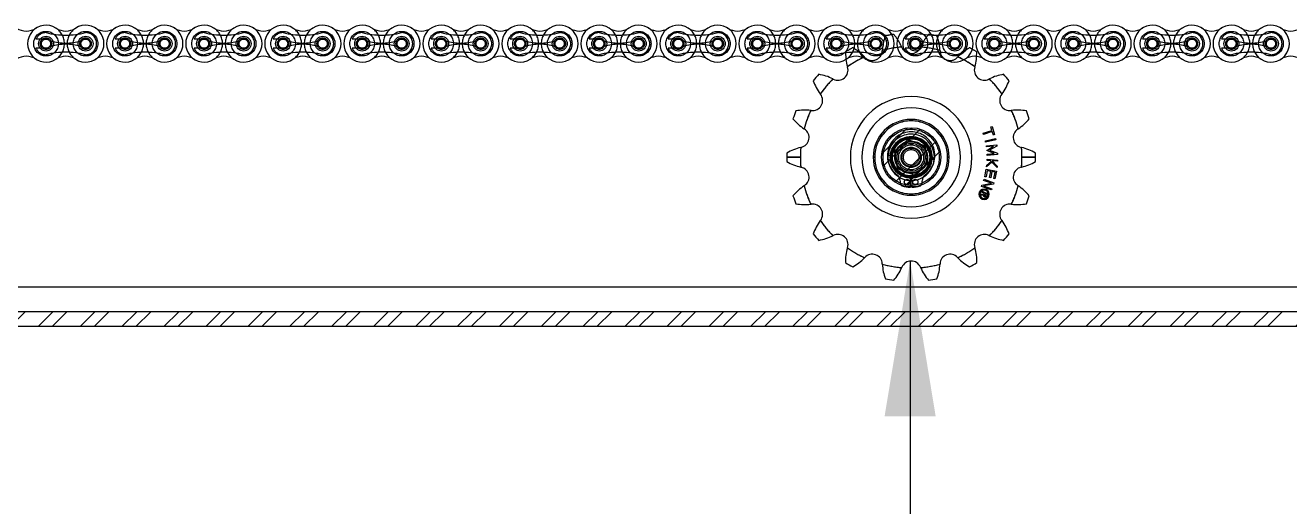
# Model space of a CAD drawing. Header units: metres. Extents: x 0 to 21025, y 0 to 14850.
# Drawn here: x 4588.3 to 4994.7, y 6132.9 to 6287.8 of the extents above; entities that cross this region are included whole.
import ezdxf

# ---------------------------------------------------------------- set-up
doc = ezdxf.new("R2010")
doc.units = ezdxf.units.M
doc.header["$LTSCALE"] = 25
doc.linetypes.add('HIDDEN2', pattern=[4.7625, 3.175, -1.5875])
for name, color, linetype in [('SDM', 7, 'Continuous'), ('SHA', 7, 'Continuous'), ('SL4', 4, 'Continuous'), ('ST1', 7, 'HIDDEN2')]:
    doc.layers.add(name, color=color, linetype=linetype)
doc.styles.add('ROMANS', font='ROMANS.SHX')
doc.dimstyles.new('25___1-25', dxfattribs={"dimscale": 25, "dimtxt": 2.5, "dimasz": 2, "dimexe": 1.5, "dimexo": 1, "dimgap": 0.5, "dimtad": 1, "dimzin": 12, "dimtxsty": 'ROMANS', "dimcen": 0, "dimclrd": 256, "dimclre": 256, "dimclrt": 3, "dimazin": 3, "dimtfac": 1, "dimtmove": 0, "dimatfit": 0, "dimfxl": 1, "dimlwd": -1, "dimlwe": -1, "dimarcsym": 0})
pattern_1 = [(45, (-2913.5705, 2928.034), (-6.735192, 6.735192), []), (45, (-2909.08, 2928.034), (-6.735192, 6.735192), [])]

msp = doc.modelspace()

# ---------------------------------------------------------------- hatches: boundary and pattern name
at = {"layer": 'SHA'}
h = msp.add_hatch(dxfattribs=at)
h.set_pattern_fill('ANSI32', color=256, style=0)
h.set_pattern_definition(pattern_1)
edge = h.paths.add_edge_path(flags=0)
edge.add_arc((4873.027, 6245.305), 9.525, 0, 360)
h = msp.add_hatch(dxfattribs=at)
h.set_pattern_fill('ANSI32', color=256, style=0)
h.set_pattern_definition(pattern_1)
h.paths.add_polyline_path([(4210.539, 6190.865), (5535.514, 6190.865), (5535.514, 6195.628), (4210.539, 6195.628)], flags=0)

# ---------------------------------------------------------------- linework, layer by layer
at = {"layer": 'SL4'}
for p, q in [((4898.624, 6255.078), (4899.014, 6255.205)), ((4898.986, 6253.967), (4898.624, 6255.078)), ((4899.014, 6255.205), (4899.861, 6252.603)), ((4896.194, 6253.059), (4898.986, 6253.967)), ((4896.319, 6252.678), (4896.194, 6253.059)), ((4899.11, 6253.585), (4896.319, 6252.678)), ((4896.872, 6250.622), (4900.144, 6251.322)), ((4896.956, 6250.229), (4896.872, 6250.622)), ((4900.228, 6250.929), (4896.956, 6250.229)), ((4899.471, 6252.476), (4899.11, 6253.585)), ((4899.861, 6252.603), (4899.471, 6252.476)), ((4900.144, 6251.322), (4900.228, 6250.929)), ((4897.22, 6249.04), (4900.552, 6249.34)), ((4897.256, 6248.641), (4897.22, 6249.04)), ((4899.518, 6248.842), (4897.256, 6248.641)), ((4897.358, 6247.502), (4899.518, 6248.842)), ((4897.362, 6247.459), (4897.358, 6247.502)), ((4899.725, 6246.524), (4897.362, 6247.459)), ((4897.463, 6246.32), (4899.725, 6246.524)), ((4900.588, 6248.937), (4898.244, 6247.56)), ((4898.244, 6247.56), (4900.796, 6246.62)), ((4900.552, 6249.34), (4900.588, 6248.937)), ((4900.796, 6246.62), (4900.831, 6246.225)), ((4833.087, 6245.305), (4837.419, 6245.305)), ((4861.3, 6245.305), (4860.812, 6245.305)), ((4885.242, 6245.305), (4884.753, 6245.305)), ((4898.968, 6243.756), (4897.295, 6242.239)), ((4897.295, 6242.239), (4897.332, 6242.736)), ((4897.332, 6242.736), (4898.733, 6244.006)), ((4897.45, 6244.29), (4897.48, 6244.69)), ((4898.543, 6244.208), (4897.45, 6244.29)), ((4897.499, 6245.926), (4897.463, 6246.32)), ((4897.48, 6244.69), (4900.816, 6244.439)), ((4900.831, 6246.225), (4897.499, 6245.926)), ((4898.733, 6244.006), (4898.543, 6244.208)), ((4900.631, 6241.988), (4898.968, 6243.756)), ((4899.086, 6244.167), (4900.668, 6242.485)), ((4900.786, 6244.039), (4899.086, 6244.167)), ((4900.668, 6242.485), (4900.631, 6241.988)), ((4900.816, 6244.439), (4900.786, 6244.039)), ((4908.634, 6245.305), (4912.967, 6245.305)), ((4896.318, 6237.886), (4896.452, 6238.264)), ((4896.452, 6238.264), (4899.603, 6237.14)), ((4896.683, 6239.083), (4897.188, 6241.488)), ((4897.084, 6238.999), (4896.683, 6239.083)), ((4897.507, 6241.01), (4897.084, 6238.999)), ((4897.188, 6241.488), (4900.462, 6240.801)), ((4898.605, 6240.78), (4897.507, 6241.01)), ((4898.183, 6238.768), (4898.605, 6240.78)), ((4898.584, 6238.684), (4898.183, 6238.768)), ((4899.007, 6240.696), (4898.584, 6238.684)), ((4899.978, 6240.492), (4899.007, 6240.696)), ((4899.555, 6238.48), (4899.978, 6240.492)), ((4899.957, 6238.395), (4899.555, 6238.48)), ((4900.462, 6240.801), (4899.957, 6238.395)), ((4895.627, 6235.949), (4895.78, 6236.377)), ((4898.779, 6234.827), (4895.627, 6235.949)), ((4895.731, 6234.119), (4895.872, 6234.416)), ((4895.78, 6236.377), (4898.86, 6236.979)), ((4895.872, 6234.416), (4897.64, 6233.58)), ((4899.445, 6236.695), (4896.305, 6236.133)), ((4896.305, 6236.133), (4898.914, 6235.205)), ((4898.86, 6236.979), (4896.318, 6237.886)), ((4898.914, 6235.205), (4898.779, 6234.827)), ((4899.603, 6237.14), (4899.445, 6236.695)), ((4895.225, 6233.132), (4895.396, 6233.492)), ((4896.254, 6233.156), (4895.225, 6233.132)), ((4895.396, 6233.492), (4896.376, 6233.515)), ((4896.492, 6233.759), (4895.731, 6234.119)), ((4896.376, 6233.515), (4896.492, 6233.759)), ((4896.703, 6232.91), (4896.569, 6232.628)), ((4896.577, 6232.624), (4896.71, 6232.907)), ((4896.779, 6233.636), (4896.59, 6233.235)), ((4897.223, 6233.426), (4896.779, 6233.636)), ((4897.036, 6233.031), (4897.223, 6233.426)), ((4897.64, 6233.58), (4897.329, 6232.922)), ((4210.539, 6203.628), (5535.514, 6203.628)), ((5535.514, 6195.628), (4210.539, 6195.628)), ((5535.514, 6190.865), (4210.539, 6190.865))]:
    msp.add_line(p, q, dxfattribs=at)
for centre, radius in [((4594.968, 6281.87), 2.398), ((4607.668, 6281.87), 2.398), ((4620.368, 6281.87), 2.399), ((4633.068, 6281.87), 2.399), ((4645.768, 6281.87), 2.398), ((4658.468, 6281.87), 2.398), ((4671.168, 6281.87), 2.399), ((4683.868, 6281.87), 2.399), ((4696.568, 6281.87), 2.398), ((4709.268, 6281.87), 2.399), ((4721.968, 6281.87), 2.399), ((4734.668, 6281.87), 2.399), ((4747.368, 6281.87), 2.398), ((4760.068, 6281.87), 2.399), ((4772.768, 6281.87), 2.399), ((4785.468, 6281.87), 2.399), ((4798.168, 6281.87), 2.399), ((4810.868, 6281.87), 2.399), ((4823.568, 6281.87), 2.399), ((4836.268, 6281.87), 2.399), ((4848.968, 6281.87), 2.399), ((4861.668, 6281.87), 2.399), ((4874.368, 6281.87), 2.399), ((4887.068, 6281.87), 2.399), ((4899.768, 6281.87), 2.399), ((4912.468, 6281.87), 2.399), ((4925.168, 6281.87), 2.399), ((4937.868, 6281.87), 2.398), ((4950.568, 6281.87), 2.399), ((4963.268, 6281.87), 2.399), ((4975.968, 6281.87), 2.398), ((4988.668, 6281.87), 2.398), ((4873.027, 6245.305), 9.525)]:
    msp.add_circle(centre, radius, dxfattribs=at)
for centre, radius, start, end in [((4594.968, 6281.87), 5.92, 57.56669, 302.43331), ((4607.668, 6281.87), 5.92, 237.56669, 122.43331), ((4620.368, 6281.87), 5.92, 57.56669, 302.43331), ((4633.068, 6281.87), 5.92, 237.56669, 122.43331), ((4645.768, 6281.87), 5.92, 57.56669, 302.43331), ((4658.468, 6281.87), 5.92, 237.56669, 122.43331), ((4671.168, 6281.87), 5.92, 57.56669, 302.43331), ((4683.868, 6281.87), 5.92, 237.56669, 122.43331), ((4696.568, 6281.87), 5.92, 57.56669, 302.43331), ((4709.268, 6281.87), 5.92, 237.56669, 122.43331), ((4721.968, 6281.87), 5.92, 57.56669, 302.43331), ((4734.668, 6281.87), 5.92, 237.56669, 122.43331), ((4747.368, 6281.87), 5.92, 57.56669, 302.43331), ((4760.068, 6281.87), 5.92, 237.56669, 122.43331), ((4772.768, 6281.87), 5.92, 57.56669, 302.43331), ((4785.468, 6281.87), 5.92, 237.56669, 122.43331), ((4798.168, 6281.87), 5.92, 57.56669, 302.43331), ((4810.868, 6281.87), 5.92, 237.56669, 122.43331), ((4823.568, 6281.87), 5.92, 57.56669, 302.43331), ((4836.268, 6281.87), 5.92, 237.56669, 122.43331), ((4848.968, 6281.87), 5.92, 57.56669, 302.43331), ((4861.668, 6281.87), 5.92, 237.56669, 122.43331), ((4874.368, 6281.87), 5.92, 57.56669, 302.43331), ((4887.068, 6281.87), 5.92, 237.56669, 122.43331), ((4899.768, 6281.87), 5.92, 57.56669, 302.43331), ((4912.468, 6281.87), 5.92, 237.56669, 122.43331), ((4925.168, 6281.87), 5.92, 57.56669, 302.43331), ((4937.868, 6281.87), 5.92, 237.56669, 122.43331), ((4950.568, 6281.87), 5.92, 57.56669, 302.43331), ((4963.268, 6281.87), 5.92, 237.56669, 122.43331), ((4975.968, 6281.87), 5.92, 57.56669, 302.43331), ((4988.668, 6281.87), 5.92, 237.56669, 122.43331), ((4588.618, 6291.863), 5.92, 237.56669, 302.43331), ((4601.318, 6291.863), 5.92, 237.56669, 302.43331), ((4614.018, 6291.863), 5.92, 237.56669, 302.43331), ((4626.718, 6291.863), 5.92, 237.56669, 302.43331), ((4639.418, 6291.863), 5.92, 237.56669, 302.43331), ((4652.118, 6291.863), 5.92, 237.56669, 302.43331), ((4664.818, 6291.863), 5.92, 237.56669, 302.43331), ((4677.518, 6291.863), 5.92, 237.56669, 302.43331), ((4690.218, 6291.863), 5.92, 237.56669, 302.43331), ((4702.918, 6291.863), 5.92, 237.56669, 302.43331), ((4715.618, 6291.863), 5.92, 237.56669, 302.43331), ((4728.318, 6291.863), 5.92, 237.56669, 302.43331), ((4741.018, 6291.863), 5.92, 237.56669, 302.43331), ((4753.718, 6291.863), 5.92, 237.56669, 302.43331), ((4766.418, 6291.863), 5.92, 237.56669, 302.43331), ((4779.118, 6291.863), 5.92, 237.56669, 302.43331), ((4791.818, 6291.863), 5.92, 237.56669, 302.43331), ((4804.518, 6291.863), 5.92, 237.56669, 302.43331), ((4817.218, 6291.863), 5.92, 237.56669, 302.43331), ((4829.918, 6291.863), 5.92, 237.56669, 302.43331), ((4842.618, 6291.863), 5.92, 237.56669, 302.43331), ((4855.318, 6291.863), 5.92, 237.56669, 302.43331), ((4868.018, 6291.863), 5.92, 237.56669, 302.43331), ((4880.718, 6291.863), 5.92, 237.56669, 302.43331), ((4893.418, 6291.863), 5.92, 237.56669, 302.43331), ((4906.118, 6291.863), 5.92, 237.56669, 302.43331), ((4918.818, 6291.863), 5.92, 237.56669, 302.43331), ((4931.518, 6291.863), 5.92, 237.56669, 302.43331), ((4944.218, 6291.863), 5.92, 237.56669, 302.43331), ((4956.918, 6291.863), 5.92, 237.56669, 302.43331), ((4969.618, 6291.863), 5.92, 237.56669, 302.43331), ((4982.318, 6291.863), 5.92, 237.56669, 302.43331), ((4995.018, 6291.863), 5.92, 237.56669, 302.43331), ((4588.618, 6271.877), 5.92, 57.56669, 122.43331), ((4601.318, 6271.877), 5.92, 57.56669, 122.43331), ((4614.018, 6271.877), 5.92, 57.56669, 122.43331), ((4626.718, 6271.877), 5.92, 57.56669, 122.43331), ((4639.418, 6271.877), 5.92, 57.56669, 122.43331), ((4652.118, 6271.877), 5.92, 57.56669, 122.43331), ((4664.818, 6271.877), 5.92, 57.56669, 122.43331), ((4677.518, 6271.877), 5.92, 57.56669, 122.43331), ((4690.218, 6271.877), 5.92, 57.56669, 122.43331), ((4702.918, 6271.877), 5.92, 57.56669, 122.43331), ((4715.618, 6271.877), 5.92, 57.56669, 122.43331), ((4728.318, 6271.877), 5.92, 57.56669, 122.43331), ((4741.018, 6271.877), 5.92, 57.56669, 122.43331), ((4753.718, 6271.877), 5.92, 57.56669, 122.43331), ((4766.418, 6271.877), 5.92, 57.56669, 122.43331), ((4779.118, 6271.877), 5.92, 57.56669, 122.43331), ((4791.818, 6271.877), 5.92, 57.56669, 122.43331), ((4804.518, 6271.877), 5.92, 57.56669, 122.43331), ((4817.218, 6271.877), 5.92, 57.56669, 122.43331), ((4829.918, 6271.877), 5.92, 57.56669, 122.43331), ((4842.618, 6271.877), 5.92, 57.56669, 122.43331), ((4855.318, 6271.877), 5.92, 57.56669, 122.43331), ((4873.027, 6245.305), 35.607, 115.78924, 125.09934), ((4868.018, 6271.877), 5.92, 57.56669, 122.43331), ((4880.718, 6271.877), 5.92, 57.56669, 122.43331), ((4873.027, 6245.305), 35.607, 54.90066, 61.73204), ((4893.418, 6271.877), 5.92, 57.56669, 122.43331), ((4906.118, 6271.877), 5.92, 57.56669, 122.43331), ((4918.818, 6271.877), 5.92, 57.56669, 122.43331), ((4931.518, 6271.877), 5.92, 57.56669, 122.43331), ((4944.218, 6271.877), 5.92, 57.56669, 122.43331), ((4956.918, 6271.877), 5.92, 57.56669, 122.43331), ((4969.618, 6271.877), 5.92, 57.56669, 122.43331), ((4982.318, 6271.877), 5.92, 57.56669, 122.43331), ((4995.018, 6271.877), 5.92, 57.56669, 122.43331), ((4873.027, 6245.305), 39.94, 138.03204, 141.96796), ((4849.503, 6273.34), 3.238, 242.5, 17.5), ((4867.269, 6278.942), 15.39, 197.01769, 197.5), ((4896.551, 6273.34), 3.238, 162.5, 297.5), ((4878.785, 6278.942), 15.39, 342.5, 342.98231), ((4873.027, 6245.305), 39.94, 38.03204, 41.96796), ((4873.027, 6245.305), 35.607, 134.90066, 145.09934), ((4840.901, 6256.817), 15.39, 62.5, 62.98231), ((4905.152, 6256.817), 15.39, 117.01769, 117.5), ((4873.027, 6245.305), 35.607, 34.90066, 45.09934), ((4841.333, 6263.604), 3.238, 262.5, 37.5), ((4856.112, 6274.944), 15.39, 217.01769, 217.5), ((4873.027, 6245.305), 19.544, 0, 180), ((4904.721, 6263.604), 3.238, 142.5, 277.5), ((4889.942, 6274.944), 15.39, 322.5, 322.98231), ((4873.027, 6245.305), 39.94, 158.03204, 161.96796), ((4873.027, 6245.305), 35.607, 154.90066, 165.09934), ((4838.901, 6245.135), 15.39, 82.5, 82.98231), ((4873.027, 6245.305), 15.88, 0, 180), ((4907.152, 6245.135), 15.39, 97.01769, 97.5), ((4873.027, 6245.305), 35.607, 14.90066, 25.09934), ((4873.027, 6245.305), 39.94, 18.03204, 21.96796), ((4873.027, 6245.305), 12.215, 0, 180), ((4873.027, 6245.305), 11.726, 0, 180), ((4836.986, 6251.66), 3.238, 282.5, 57.5), ((4846.995, 6267.371), 15.39, 237.01769, 237.5), ((4909.068, 6251.66), 3.238, 122.5, 257.5), ((4899.059, 6267.371), 15.39, 302.5, 302.98231), ((4873.027, 6245.305), 39.94, 178.03204, 180), ((4873.027, 6245.305), 35.607, 174.90066, 180), ((4841.017, 6233.474), 15.39, 102.5, 102.98231), ((4905.036, 6233.474), 15.39, 77.01769, 77.5), ((4873.027, 6245.305), 35.607, 0, 5.09934), ((4873.027, 6245.305), 39.94, 0, 1.96796), ((4873.027, 6245.305), 39.94, 180, 181.96796), ((4873.027, 6245.305), 35.607, 180, 185.09934), ((4873.027, 6245.305), 19.544, 180, 0), ((4873.027, 6245.305), 15.88, 180, 0), ((4873.027, 6245.305), 12.215, 180, 0), ((4873.027, 6245.305), 11.726, 180, 0), ((4873.027, 6245.305), 35.607, 354.90066, 0), ((4873.027, 6245.305), 39.94, 358.03204, 0), ((4841.017, 6257.137), 15.39, 257.01769, 257.5), ((4836.986, 6238.95), 3.238, 302.5, 77.5), ((4909.068, 6238.95), 3.238, 102.5, 237.5), ((4905.036, 6257.137), 15.39, 282.5, 282.98231), ((4846.995, 6223.239), 15.39, 122.5, 122.98231), ((4873.027, 6245.305), 35.607, 194.90066, 205.09934), ((4896.461, 6233.425), 1.673, 90, 270), ((4896.461, 6233.425), 1.339, 90, 270), ((4896.461, 6233.425), 1.673, 270, 90), ((4896.461, 6233.425), 1.339, 270, 90), ((4873.027, 6245.305), 35.607, 334.90066, 345.09934), ((4899.059, 6223.239), 15.39, 57.01769, 57.5), ((4873.027, 6245.305), 39.94, 198.03204, 201.96796), ((4838.901, 6245.476), 15.39, 277.01769, 277.5), ((4841.333, 6227.007), 3.238, 322.5, 97.5), ((4896.811, 6233.13), 0.558, 177.38053, 244.22985), ((4896.812, 6233.13), 0.245, 154.69547, 243.64226), ((4896.811, 6233.13), 0.558, 245.12571, 338.07454), ((4896.811, 6233.13), 0.245, 245.69677, 336.02659), ((4904.721, 6227.007), 3.238, 82.5, 217.5), ((4907.152, 6245.476), 15.39, 262.5, 262.98231), ((4873.027, 6245.305), 39.94, 338.03204, 341.96796), ((4856.112, 6215.667), 15.39, 142.5, 142.98231), ((4873.027, 6245.305), 35.607, 214.90066, 225.09934), ((4873.027, 6245.305), 35.607, 314.90066, 325.09934), ((4889.942, 6215.667), 15.39, 37.01769, 37.5), ((4873.027, 6245.305), 39.94, 218.03204, 221.96796), ((4840.901, 6233.794), 15.39, 297.01769, 297.5), ((4849.503, 6217.27), 3.238, 342.5, 117.5), ((4896.551, 6217.27), 3.238, 62.5, 197.5), ((4905.152, 6233.794), 15.39, 242.5, 242.98231), ((4873.027, 6245.305), 39.94, 318.03204, 321.96796), ((4867.269, 6211.669), 15.39, 162.5, 162.98231), ((4873.027, 6245.305), 35.607, 234.90066, 245.09934), ((4860.51, 6210.915), 3.238, 2.5, 137.5), ((4885.544, 6210.915), 3.238, 42.5, 177.5), ((4873.027, 6245.305), 35.607, 294.90066, 305.09934), ((4878.785, 6211.669), 15.39, 17.01769, 17.5), ((4873.027, 6245.305), 39.94, 238.03204, 241.96796), ((4846.775, 6223.5), 15.39, 317.01769, 317.5), ((4879.12, 6211.728), 15.39, 182.5, 182.98231), ((4873.027, 6245.305), 35.607, 254.90066, 265.09934), ((4855.816, 6215.837), 15.39, 337.01769, 337.5), ((4873.027, 6208.708), 3.238, 22.5, 157.5), ((4890.237, 6215.837), 15.39, 202.5, 202.98231), ((4873.027, 6245.305), 35.607, 274.90066, 285.09934), ((4866.933, 6211.728), 15.39, 357.01769, 357.5), ((4899.278, 6223.5), 15.39, 222.5, 222.98231), ((4873.027, 6245.305), 39.94, 298.03204, 301.96796), ((4873.027, 6245.305), 39.94, 258.03204, 261.96796), ((4873.027, 6245.305), 39.94, 278.03204, 281.96796)]:
    msp.add_arc(centre, radius, start, end, dxfattribs=at)
for points, knots in [([(4852.022, 6276.892), (4852.023, 6276.866), (4852.071, 6276.049), (4852.316, 6275.23), (4852.553, 6274.438)], [0, 0, 0, 0, 0.0324189, 1, 1, 1, 1]), ([(4893.501, 6274.438), (4893.723, 6275.23), (4894.024, 6276.304), (4894.067, 6277.377), (4894.079, 6277.659)], [0, 0, 0, 0, 0.7367172, 1, 1, 1, 1]), ([(4847.892, 6270.527), (4847.148, 6270.868), (4845.659, 6271.552), (4844.107, 6271.86), (4843.331, 6272.014)], [0, 0, 0, 0, 0.499464, 1, 1, 1, 1]), ([(4902.723, 6272.014), (4901.946, 6271.86), (4900.394, 6271.552), (4898.905, 6270.868), (4898.161, 6270.527)], [0, 0, 0, 0, 0.5005288, 1, 1, 1, 1]), ([(4841.567, 6269.912), (4841.854, 6269.174), (4842.427, 6267.699), (4843.358, 6266.352), (4843.823, 6265.678)], [0, 0, 0, 0, 0.5005125, 1, 1, 1, 1]), ([(4902.23, 6265.678), (4902.695, 6266.352), (4903.627, 6267.699), (4904.199, 6269.174), (4904.486, 6269.912)], [0, 0, 0, 0, 0.49948, 1, 1, 1, 1]), ([(4840.781, 6260.41), (4839.966, 6260.476), (4838.333, 6260.609), (4836.77, 6260.367), (4835.987, 6260.246)], [0, 0, 0, 0, 0.49912413, 1, 1, 1, 1]), ([(4910.067, 6260.246), (4909.285, 6260.367), (4907.721, 6260.608), (4906.088, 6260.476), (4905.272, 6260.41)], [0, 0, 0, 0, 0.5001515, 1, 1, 1, 1]), ([(4835.048, 6257.669), (4835.57, 6257.073), (4836.613, 6255.883), (4837.949, 6254.935), (4838.617, 6254.462)], [0, 0, 0, 0, 0.5005336, 1, 1, 1, 1]), ([(4907.437, 6254.462), (4908.104, 6254.935), (4909.44, 6255.883), (4910.483, 6257.073), (4911.005, 6257.669)], [0, 0, 0, 0, 0.49945933, 1, 1, 1, 1]), ([(4837.56, 6248.47), (4836.772, 6248.254), (4835.192, 6247.82), (4833.805, 6247.058), (4833.11, 6246.677)], [0, 0, 0, 0, 0.4990975, 1, 1, 1, 1]), ([(4912.943, 6246.677), (4912.25, 6247.058), (4910.863, 6247.819), (4909.283, 6248.253), (4908.493, 6248.47)], [0, 0, 0, 0, 0.5001332, 1, 1, 1, 1]), ([(4833.11, 6243.934), (4833.804, 6243.553), (4835.191, 6242.791), (4836.77, 6242.357), (4837.56, 6242.14)], [0, 0, 0, 0, 0.5001332, 1, 1, 1, 1]), ([(4908.493, 6242.14), (4909.282, 6242.357), (4910.862, 6242.791), (4912.248, 6243.552), (4912.943, 6243.934)], [0, 0, 0, 0, 0.4990977, 1, 1, 1, 1]), ([(4838.617, 6236.149), (4837.949, 6235.676), (4836.613, 6234.728), (4835.57, 6233.538), (4835.048, 6232.942)], [0, 0, 0, 0, 0.4994593, 1, 1, 1, 1]), ([(4911.005, 6232.942), (4910.483, 6233.538), (4909.44, 6234.728), (4908.104, 6235.676), (4907.437, 6236.149)], [0, 0, 0, 0, 0.5005334, 1, 1, 1, 1]), ([(4835.987, 6230.364), (4836.769, 6230.244), (4838.332, 6230.002), (4839.965, 6230.135), (4840.781, 6230.201)], [0, 0, 0, 0, 0.5001515, 1, 1, 1, 1]), ([(4905.272, 6230.201), (4906.087, 6230.135), (4907.72, 6230.002), (4909.284, 6230.243), (4910.067, 6230.364)], [0, 0, 0, 0, 0.4991241, 1, 1, 1, 1]), ([(4843.823, 6224.932), (4843.358, 6224.259), (4842.427, 6222.911), (4841.854, 6221.436), (4841.567, 6220.698)], [0, 0, 0, 0, 0.49948, 1, 1, 1, 1]), ([(4904.486, 6220.698), (4904.199, 6221.436), (4903.627, 6222.911), (4902.695, 6224.259), (4902.23, 6224.932)], [0, 0, 0, 0, 0.5005125, 1, 1, 1, 1]), ([(4843.331, 6218.597), (4844.107, 6218.751), (4845.659, 6219.059), (4847.148, 6219.742), (4847.892, 6220.083)], [0, 0, 0, 0, 0.5005288, 1, 1, 1, 1]), ([(4898.161, 6220.083), (4898.905, 6219.742), (4900.394, 6219.059), (4901.946, 6218.751), (4902.723, 6218.597)], [0, 0, 0, 0, 0.499464, 1, 1, 1, 1]), ([(4852.553, 6216.173), (4852.346, 6215.381), (4851.931, 6213.796), (4851.898, 6212.214), (4851.881, 6211.422)], [0, 0, 0, 0, 0.4994271, 1, 1, 1, 1]), ([(4894.173, 6211.422), (4894.156, 6212.214), (4894.122, 6213.796), (4893.708, 6215.381), (4893.501, 6216.173)], [0, 0, 0, 0, 0.5003717, 1, 1, 1, 1]), ([(4854.256, 6210.051), (4854.933, 6210.461), (4856.286, 6211.282), (4857.452, 6212.433), (4858.034, 6213.008)], [0, 0, 0, 0, 0.500514, 1, 1, 1, 1]), ([(4863.751, 6210.927), (4863.827, 6210.113), (4863.98, 6208.482), (4864.489, 6206.984), (4864.745, 6206.233)], [0, 0, 0, 0, 0.4990977, 1, 1, 1, 1]), ([(4867.446, 6205.757), (4867.942, 6206.374), (4868.932, 6207.608), (4869.634, 6209.088), (4869.985, 6209.828)], [0, 0, 0, 0, 0.5002609, 1, 1, 1, 1]), ([(4876.069, 6209.828), (4876.419, 6209.089), (4877.121, 6207.608), (4878.111, 6206.375), (4878.607, 6205.757)], [0, 0, 0, 0, 0.4994185, 1, 1, 1, 1]), ([(4881.309, 6206.233), (4881.563, 6206.983), (4882.073, 6208.481), (4882.226, 6210.112), (4882.302, 6210.927)], [0, 0, 0, 0, 0.5001333, 1, 1, 1, 1]), ([(4888.019, 6213.008), (4888.601, 6212.433), (4889.767, 6211.282), (4891.12, 6210.461), (4891.797, 6210.051)], [0, 0, 0, 0, 0.4994786, 1, 1, 1, 1])]:
    msp.add_open_spline(points, degree=3, knots=knots, dxfattribs=at)
at = {"layer": 'ST1'}
for p, q in [((4593.861, 6283.346), (4591.737, 6283.346)), ((4619.261, 6283.346), (4617.137, 6283.346)), ((4644.661, 6283.346), (4642.537, 6283.346)), ((4670.061, 6283.346), (4667.937, 6283.346)), ((4695.461, 6283.346), (4693.337, 6283.346)), ((4720.861, 6283.346), (4718.737, 6283.346)), ((4746.261, 6283.346), (4744.137, 6283.346)), ((4771.661, 6283.346), (4769.537, 6283.346)), ((4797.061, 6283.346), (4794.937, 6283.346)), ((4822.461, 6283.346), (4820.337, 6283.346)), ((4847.861, 6283.346), (4845.737, 6283.346)), ((4873.261, 6283.346), (4871.137, 6283.346)), ((4898.661, 6283.346), (4896.537, 6283.346)), ((4924.061, 6283.346), (4921.937, 6283.346)), ((4949.461, 6283.346), (4947.337, 6283.346)), ((4974.861, 6283.346), (4972.737, 6283.346)), ((4593.861, 6280.394), (4591.737, 6280.394)), ((4619.261, 6280.394), (4617.137, 6280.394)), ((4644.661, 6280.394), (4642.537, 6280.394)), ((4670.061, 6280.394), (4667.937, 6280.394)), ((4695.461, 6280.394), (4693.337, 6280.394)), ((4720.861, 6280.394), (4718.737, 6280.394)), ((4746.261, 6280.394), (4744.137, 6280.394)), ((4771.661, 6280.394), (4769.537, 6280.394)), ((4797.061, 6280.394), (4794.937, 6280.394)), ((4822.461, 6280.394), (4820.337, 6280.394)), ((4847.861, 6280.394), (4845.737, 6280.394)), ((4851.881, 6279.188), (4852.022, 6276.892)), ((4873.261, 6280.394), (4871.137, 6280.394)), ((4894.079, 6277.659), (4894.173, 6279.188)), ((4898.661, 6280.394), (4896.537, 6280.394)), ((4924.061, 6280.394), (4921.937, 6280.394)), ((4949.461, 6280.394), (4947.337, 6280.394)), ((4974.861, 6280.394), (4972.737, 6280.394)), ((4858.034, 6277.603), (4857.535, 6277.366)), ((4872.054, 6250.996), (4874.761, 6249.995)), ((4867.612, 6247.308), (4869.833, 6249.152)), ((4837.419, 6245.305), (4833.087, 6245.305)), ((4860.812, 6245.305), (4861.3, 6245.305)), ((4865.603, 6245.955), (4866.576, 6245.87)), ((4866.576, 6245.87), (4865.603, 6245.955)), ((4878.442, 6243.302), (4876.221, 6241.458)), ((4879.477, 6244.741), (4880.45, 6244.656)), ((4880.45, 6244.656), (4879.477, 6244.741)), ((4884.753, 6245.305), (4885.242, 6245.305)), ((4912.967, 6245.305), (4908.634, 6245.305)), ((4874, 6239.614), (4871.292, 6240.616)), ((4872.777, 6235.709), (4872.865, 6239.107)), ((4873.188, 6239.107), (4873.277, 6235.709)), ((4869.43, 6238.104), (4869.606, 6236.772)), ((4876.448, 6236.772), (4876.623, 6238.104)), ((4210.539, 6203.628), (5535.514, 6203.628))]:
    msp.add_line(p, q, dxfattribs=at)
for centre, radius in [((4594.968, 6281.87), 3.96), ((4594.968, 6281.87), 1.845), ((4594.968, 6281.87), 1.476), ((4607.668, 6281.87), 3.96), ((4607.668, 6281.87), 1.845), ((4607.668, 6281.87), 1.476), ((4620.368, 6281.87), 3.96), ((4620.368, 6281.87), 1.845), ((4620.368, 6281.87), 1.476), ((4633.068, 6281.87), 3.96), ((4633.068, 6281.87), 1.845), ((4633.068, 6281.87), 1.476), ((4645.768, 6281.87), 3.96), ((4645.768, 6281.87), 1.845), ((4645.768, 6281.87), 1.476), ((4658.468, 6281.87), 3.96), ((4658.468, 6281.87), 1.845), ((4658.468, 6281.87), 1.476), ((4671.168, 6281.87), 3.96), ((4671.168, 6281.87), 1.845), ((4671.168, 6281.87), 1.476), ((4683.868, 6281.87), 3.96), ((4683.868, 6281.87), 1.845), ((4683.868, 6281.87), 1.476), ((4696.568, 6281.87), 3.96), ((4696.568, 6281.87), 1.845), ((4696.568, 6281.87), 1.476), ((4709.268, 6281.87), 3.96), ((4709.268, 6281.87), 1.845), ((4709.268, 6281.87), 1.476), ((4721.968, 6281.87), 3.96), ((4721.968, 6281.87), 1.845), ((4721.968, 6281.87), 1.476), ((4734.668, 6281.87), 3.96), ((4734.668, 6281.87), 1.845), ((4734.668, 6281.87), 1.476), ((4747.368, 6281.87), 3.96), ((4747.368, 6281.87), 1.845), ((4747.368, 6281.87), 1.476), ((4760.068, 6281.87), 3.96), ((4760.068, 6281.87), 1.845), ((4760.068, 6281.87), 1.476), ((4772.768, 6281.87), 3.96), ((4772.768, 6281.87), 1.845), ((4772.768, 6281.87), 1.476), ((4785.468, 6281.87), 3.96), ((4785.468, 6281.87), 1.845), ((4785.468, 6281.87), 1.476), ((4798.168, 6281.87), 3.96), ((4798.168, 6281.87), 1.845), ((4798.168, 6281.87), 1.476), ((4810.868, 6281.87), 3.96), ((4810.868, 6281.87), 1.845), ((4810.868, 6281.87), 1.476), ((4823.568, 6281.87), 3.96), ((4823.568, 6281.87), 1.845), ((4823.568, 6281.87), 1.476), ((4836.268, 6281.87), 3.96), ((4836.268, 6281.87), 1.845), ((4836.268, 6281.87), 1.476), ((4848.968, 6281.87), 3.96), ((4848.968, 6281.87), 1.845), ((4848.968, 6281.87), 1.476), ((4861.668, 6281.87), 3.96), ((4861.668, 6281.87), 1.845), ((4861.668, 6281.87), 1.476), ((4874.368, 6281.87), 3.96), ((4874.368, 6281.87), 1.845), ((4874.368, 6281.87), 1.476), ((4887.068, 6281.87), 3.96), ((4887.068, 6281.87), 1.845), ((4887.068, 6281.87), 1.476), ((4899.768, 6281.87), 3.96), ((4899.768, 6281.87), 1.845), ((4899.768, 6281.87), 1.476), ((4912.468, 6281.87), 3.96), ((4912.468, 6281.87), 1.845), ((4912.468, 6281.87), 1.476), ((4925.168, 6281.87), 3.96), ((4925.168, 6281.87), 1.845), ((4925.168, 6281.87), 1.476), ((4937.868, 6281.87), 3.96), ((4937.868, 6281.87), 1.845), ((4937.868, 6281.87), 1.476), ((4950.568, 6281.87), 3.96), ((4950.568, 6281.87), 1.845), ((4950.568, 6281.87), 1.476), ((4963.268, 6281.87), 3.96), ((4963.268, 6281.87), 1.845), ((4963.268, 6281.87), 1.476), ((4975.968, 6281.87), 3.96), ((4975.968, 6281.87), 1.845), ((4975.968, 6281.87), 1.476), ((4988.668, 6281.87), 3.96), ((4988.668, 6281.87), 1.845), ((4988.668, 6281.87), 1.476), ((4873.027, 6245.305), 9.025), ((4873.027, 6245.305), 6.725), ((4873.027, 6245.305), 6.475), ((4873.027, 6245.305), 6.2), ((4873.027, 6245.305), 6), ((4873.027, 6245.305), 5.975), ((4873.027, 6245.305), 5.25), ((4873.027, 6245.305), 5), ((4873.027, 6245.305), 4.5), ((4873.027, 6245.305), 4), ((4873.027, 6245.305), 3.25), ((4873.027, 6245.305), 3.2), ((4873.027, 6245.305), 3), ((4873.027, 6245.305), 2.5), ((4871.677, 6237.369), 0.85), ((4874.377, 6237.369), 0.85)]:
    msp.add_circle(centre, radius, dxfattribs=at)
for centre, radius, start, end in [((4594.968, 6281.87), 3.552, 90, 155.44664), ((4601.318, 6310.967), 26.322, 256.04015, 283.95985), ((4594.968, 6281.87), 5.92, 302.43324, 57.56676), ((4607.668, 6281.87), 5.92, 122.43328, 237.56672), ((4607.668, 6281.87), 3.552, 270, 90), ((4620.368, 6281.87), 3.552, 90, 155.44664), ((4626.718, 6310.967), 26.322, 256.04015, 283.95985), ((4620.368, 6281.87), 5.92, 302.43324, 57.56676), ((4633.068, 6281.87), 5.92, 122.43328, 237.56676), ((4633.068, 6281.87), 3.552, 270, 90), ((4645.768, 6281.87), 3.552, 90, 155.44664), ((4652.118, 6310.967), 26.322, 256.04015, 283.95985), ((4645.768, 6281.87), 5.92, 302.43328, 57.56672), ((4658.468, 6281.87), 5.92, 122.43328, 237.56672), ((4658.468, 6281.87), 3.552, 270, 90), ((4671.168, 6281.87), 3.552, 90, 155.44664), ((4677.518, 6310.967), 26.322, 256.04015, 283.95985), ((4671.168, 6281.87), 5.92, 302.43328, 57.56672), ((4683.868, 6281.87), 5.92, 122.43328, 237.56672), ((4683.868, 6281.87), 3.552, 270, 90), ((4696.568, 6281.87), 3.552, 90, 155.44664), ((4702.918, 6310.967), 26.322, 256.04015, 283.95985), ((4696.568, 6281.87), 5.92, 302.43328, 57.56676), ((4709.268, 6281.87), 5.92, 122.43328, 237.56672), ((4709.268, 6281.87), 3.552, 270, 90), ((4721.968, 6281.87), 3.552, 90, 155.44664), ((4728.318, 6310.967), 26.322, 256.04015, 283.95985), ((4721.968, 6281.87), 5.92, 302.43324, 57.56672), ((4734.668, 6281.87), 5.92, 122.43328, 237.56672), ((4734.668, 6281.87), 3.552, 270, 90), ((4747.368, 6281.87), 3.552, 90, 155.44664), ((4753.718, 6310.967), 26.322, 256.04015, 283.95985), ((4747.368, 6281.87), 5.92, 302.43324, 57.56676), ((4760.068, 6281.87), 5.92, 122.43328, 237.56676), ((4760.068, 6281.87), 3.552, 270, 90), ((4772.768, 6281.87), 3.552, 90, 155.44664), ((4779.118, 6310.967), 26.322, 256.04015, 283.95985), ((4772.768, 6281.87), 5.92, 302.43324, 57.56676), ((4785.468, 6281.87), 5.92, 122.43328, 237.56672), ((4785.468, 6281.87), 3.552, 270, 90), ((4798.168, 6281.87), 3.552, 90, 155.44664), ((4804.518, 6310.967), 26.322, 256.04015, 283.95985), ((4798.168, 6281.87), 5.92, 302.43328, 57.56672), ((4810.868, 6281.87), 5.92, 122.43324, 237.56676), ((4810.868, 6281.87), 3.552, 270, 90), ((4823.568, 6281.87), 3.552, 90, 155.44664), ((4829.918, 6310.967), 26.322, 256.04015, 283.95985), ((4823.568, 6281.87), 5.92, 302.43328, 57.56672), ((4836.268, 6281.87), 5.92, 122.43324, 237.56676), ((4836.268, 6281.87), 3.552, 270, 90), ((4848.968, 6281.87), 3.552, 90, 155.44664), ((4855.318, 6310.967), 26.322, 256.04015, 283.95985), ((4848.968, 6281.87), 5.92, 302.43324, 57.56676), ((4861.668, 6281.87), 5.92, 122.43324, 237.56676), ((4861.668, 6281.87), 3.552, 270, 90), ((4873.027, 6245.305), 39.94, 98.03204, 101.96796), ((4874.368, 6281.87), 3.552, 90, 155.44664), ((4880.718, 6310.967), 26.322, 256.04015, 283.95985), ((4874.368, 6281.87), 5.92, 302.43324, 57.56676), ((4873.027, 6245.305), 39.94, 78.03204, 81.96796), ((4887.068, 6281.87), 5.92, 122.43328, 237.56676), ((4887.068, 6281.87), 3.552, 270, 90), ((4899.768, 6281.87), 3.552, 90, 155.44664), ((4906.118, 6310.967), 26.322, 256.04015, 283.95985), ((4899.768, 6281.87), 5.92, 302.43324, 57.56676), ((4912.468, 6281.87), 5.92, 122.43324, 237.56676), ((4912.468, 6281.87), 3.552, 270, 90), ((4925.168, 6281.87), 3.552, 90, 155.44664), ((4931.518, 6310.967), 26.322, 256.04015, 283.95985), ((4925.168, 6281.87), 5.92, 302.43324, 57.56676), ((4937.868, 6281.87), 5.92, 122.43324, 237.56676), ((4937.868, 6281.87), 3.552, 270, 90), ((4950.568, 6281.87), 3.552, 90, 155.44664), ((4956.918, 6310.967), 26.322, 256.04015, 283.95985), ((4950.568, 6281.87), 5.92, 302.43324, 57.56676), ((4963.268, 6281.87), 5.92, 122.43328, 237.56676), ((4963.268, 6281.87), 3.552, 270, 90), ((4975.968, 6281.87), 3.552, 90, 155.44664), ((4982.318, 6310.967), 26.322, 256.04015, 283.95985), ((4975.968, 6281.87), 5.92, 302.43324, 57.56676), ((4988.668, 6281.87), 5.92, 122.43328, 237.56676), ((4988.668, 6281.87), 3.552, 270, 90), ((4594.968, 6281.87), 3.552, 204.55336, 270), ((4601.318, 6252.774), 26.322, 76.04015, 103.95985), ((4601.318, 6298.223), 16.175, 252.993, 287.007), ((4601.318, 6265.518), 16.175, 72.993, 107.007), ((4620.368, 6281.87), 3.552, 204.55336, 270), ((4626.718, 6252.774), 26.322, 76.04015, 103.95985), ((4626.718, 6298.223), 16.175, 252.993, 287.007), ((4626.718, 6265.518), 16.175, 72.993, 107.007), ((4645.768, 6281.87), 3.552, 204.55336, 270), ((4652.118, 6252.774), 26.322, 76.04015, 103.95985), ((4652.118, 6298.223), 16.175, 252.993, 287.007), ((4652.118, 6265.518), 16.175, 72.993, 107.007), ((4671.168, 6281.87), 3.552, 204.55336, 270), ((4677.518, 6252.774), 26.322, 76.04015, 103.95985), ((4677.518, 6298.223), 16.175, 252.993, 287.007), ((4677.518, 6265.518), 16.175, 72.993, 107.007), ((4696.568, 6281.87), 3.552, 204.55336, 270), ((4702.918, 6252.774), 26.322, 76.04015, 103.95985), ((4702.918, 6298.223), 16.175, 252.993, 287.007), ((4702.918, 6265.518), 16.175, 72.993, 107.007), ((4721.968, 6281.87), 3.552, 204.55336, 270), ((4728.318, 6252.774), 26.322, 76.04015, 103.95985), ((4728.318, 6298.223), 16.175, 252.993, 287.007), ((4728.318, 6265.518), 16.175, 72.993, 107.007), ((4747.368, 6281.87), 3.552, 204.55336, 270), ((4753.718, 6252.774), 26.322, 76.04015, 103.95985), ((4753.718, 6298.223), 16.175, 252.993, 287.007), ((4753.718, 6265.518), 16.175, 72.993, 107.007), ((4772.768, 6281.87), 3.552, 204.55336, 270), ((4779.118, 6252.774), 26.322, 76.04015, 103.95985), ((4779.118, 6298.223), 16.175, 252.993, 287.007), ((4779.118, 6265.518), 16.175, 72.993, 107.007), ((4798.168, 6281.87), 3.552, 204.55336, 270), ((4804.518, 6252.774), 26.322, 76.04015, 103.95985), ((4804.518, 6298.223), 16.175, 252.993, 287.007), ((4804.518, 6265.518), 16.175, 72.993, 107.007), ((4823.568, 6281.87), 3.552, 204.55336, 270), ((4829.918, 6252.774), 26.322, 76.04015, 103.95985), ((4829.918, 6298.223), 16.175, 252.993, 287.007), ((4829.918, 6265.518), 16.175, 72.993, 107.007), ((4848.968, 6281.87), 3.552, 204.55336, 270), ((4855.318, 6252.774), 26.322, 76.04015, 103.95985), ((4855.318, 6298.223), 16.175, 252.993, 287.007), ((4855.318, 6265.518), 16.175, 72.993, 107.007), ((4873.027, 6245.305), 39.94, 118.03204, 121.96796), ((4860.51, 6279.695), 3.238, 222.5, 357.5), ((4879.12, 6278.883), 15.39, 177.01769, 177.5), ((4873.027, 6245.305), 35.607, 94.90066, 105.09934), ((4873.027, 6245.305), 35.607, 94.90066, 105.09934), ((4855.816, 6274.774), 15.39, 22.5, 22.98231), ((4873.027, 6281.902), 3.238, 202.5, 337.5), ((4874.368, 6281.87), 3.552, 204.55336, 270), ((4880.718, 6252.774), 26.322, 76.04015, 103.95985), ((4880.718, 6298.223), 16.175, 252.993, 287.007), ((4880.718, 6265.518), 16.175, 72.993, 107.007), ((4890.237, 6274.774), 15.39, 157.01769, 157.5), ((4873.027, 6245.305), 35.607, 74.90066, 85.09934), ((4873.027, 6245.305), 35.607, 74.90066, 85.09934), ((4866.933, 6278.883), 15.39, 2.5, 2.98231), ((4885.544, 6279.695), 3.238, 182.5, 317.5), ((4873.027, 6245.305), 39.94, 58.03204, 61.96796), ((4899.768, 6281.87), 3.552, 204.55336, 270), ((4906.118, 6252.774), 26.322, 76.04015, 103.95985), ((4906.118, 6298.223), 16.175, 252.993, 287.007), ((4906.118, 6265.518), 16.175, 72.993, 107.007), ((4925.168, 6281.87), 3.552, 204.55336, 270), ((4931.518, 6252.774), 26.322, 76.04015, 103.95985), ((4931.518, 6298.223), 16.175, 252.993, 287.007), ((4931.518, 6265.518), 16.175, 72.993, 107.007), ((4950.568, 6281.87), 3.552, 204.55336, 270), ((4956.918, 6252.774), 26.322, 76.04015, 103.95985), ((4956.918, 6298.223), 16.175, 252.993, 287.007), ((4956.918, 6265.518), 16.175, 72.993, 107.007), ((4975.968, 6281.87), 3.552, 204.55336, 270), ((4982.318, 6252.774), 26.322, 76.04015, 103.95985), ((4982.318, 6298.223), 16.175, 252.993, 287.007), ((4982.318, 6265.518), 16.175, 72.993, 107.007), ((4873.027, 6245.305), 35.607, 114.90066, 125.09934), ((4846.775, 6267.11), 15.39, 42.5, 42.98231), ((4899.278, 6267.11), 15.39, 137.01769, 137.5), ((4873.027, 6245.305), 35.607, 54.90066, 65.09934), ((4873.027, 6245.305), 35.607, 61.73204, 65.09934), ((4873.027, 6245.305), 35.607, 134.90066, 145.09934), ((4873.027, 6245.305), 35.607, 34.90066, 45.09934), ((4873.027, 6245.305), 35.607, 154.90066, 165.09934), ((4873.027, 6245.305), 35.607, 14.90066, 25.09934), ((4873.027, 6245.305), 11.726, 0, 180), ((4873.027, 6245.862), 7.643, 306.50645, 233.49355), ((4873.027, 6245.305), 7.452, 355, 175), ((4873.027, 6245.305), 7.452, 355, 175), ((4873.027, 6245.305), 6.2, 271.49225, 268.50775), ((4873.027, 6245.305), 35.607, 174.90066, 180), ((4873.027, 6245.305), 35.607, 0, 5.09934), ((4873.027, 6245.305), 35.607, 180, 185.09934), ((4873.027, 6245.305), 11.726, 180, 0), ((4873.027, 6245.305), 7.452, 175, 355), ((4873.027, 6245.305), 7.452, 175, 355), ((4873.027, 6245.305), 35.607, 354.90066, 0), ((4867.053, 6237.79), 2.398, 7.5, 53.49355), ((4879.001, 6237.79), 2.398, 126.50645, 172.5), ((4873.027, 6245.305), 35.607, 194.90066, 205.09934), ((4870.349, 6236.87), 0.75, 187.5, 252.39018), ((4873.027, 6245.305), 9.6, 252.39018, 268.50775), ((4873.027, 6245.305), 9.6, 271.49225, 287.60982), ((4875.704, 6236.87), 0.75, 287.60982, 352.5), ((4873.027, 6245.305), 35.607, 334.90066, 345.09934), ((4873.027, 6245.305), 35.607, 214.90066, 225.09934), ((4873.027, 6245.305), 35.607, 314.90066, 325.09934), ((4873.027, 6245.305), 35.607, 234.90066, 245.09934), ((4873.027, 6245.305), 35.607, 294.90066, 305.09934), ((4873.027, 6245.305), 35.607, 254.90066, 265.09934), ((4873.027, 6245.305), 35.607, 274.90066, 285.09934)]:
    msp.add_arc(centre, radius, start, end, dxfattribs=at)
for points, knots in [([(4864.745, 6284.377), (4864.49, 6283.628), (4863.981, 6282.13), (4863.828, 6280.499), (4863.751, 6279.683)], [0, 0, 0, 0, 0.50013333, 1, 1, 1, 1]), ([(4869.985, 6280.783), (4869.634, 6281.522), (4868.933, 6283.003), (4867.942, 6284.236), (4867.446, 6284.854)], [0, 0, 0, 0, 0.4994185, 1, 1, 1, 1]), ([(4878.607, 6284.854), (4878.112, 6284.236), (4877.121, 6283.003), (4876.419, 6281.523), (4876.069, 6280.783)], [0, 0, 0, 0, 0.5002609, 1, 1, 1, 1]), ([(4882.302, 6279.683), (4882.226, 6280.498), (4882.073, 6282.129), (4881.564, 6283.627), (4881.309, 6284.377)], [0, 0, 0, 0, 0.4990977, 1, 1, 1, 1]), ([(4858.034, 6277.603), (4857.452, 6278.178), (4856.286, 6279.329), (4854.933, 6280.149), (4854.256, 6280.56)], [0, 0, 0, 0, 0.4994786, 1, 1, 1, 1]), ([(4891.797, 6280.56), (4891.12, 6280.149), (4889.767, 6279.329), (4888.601, 6278.178), (4888.019, 6277.603)], [0, 0, 0, 0, 0.500514, 1, 1, 1, 1]), ([(4869.833, 6249.152), (4869.885, 6249.196), (4870.635, 6249.819), (4871.37, 6250.429), (4872.054, 6250.996)], [0, 0, 0, 0, 0.0702006, 1, 1, 1, 1]), ([(4867.612, 6247.308), (4867.653, 6247.069), (4867.811, 6246.142), (4867.976, 6245.178), (4868.098, 6244.463)], [0, 0, 0, 0, 0.2575513, 1, 1, 1, 1]), ([(4874.761, 6249.995), (4874.825, 6249.971), (4875.74, 6249.633), (4876.636, 6249.302), (4877.469, 6248.993)], [0, 0, 0, 0, 0.0702006, 1, 1, 1, 1]), ([(4877.469, 6248.993), (4877.509, 6248.755), (4877.668, 6247.827), (4877.833, 6246.863), (4877.955, 6246.148)], [0, 0, 0, 0, 0.2575513, 1, 1, 1, 1]), ([(4868.098, 6244.463), (4868.142, 6244.204), (4868.307, 6243.241), (4868.467, 6242.303), (4868.585, 6241.617)], [0, 0, 0, 0, 0.2686336, 1, 1, 1, 1]), ([(4877.955, 6246.148), (4877.999, 6245.889), (4878.164, 6244.926), (4878.324, 6243.988), (4878.442, 6243.302)], [0, 0, 0, 0, 0.2686336, 1, 1, 1, 1]), ([(4871.292, 6240.616), (4871.228, 6240.64), (4870.314, 6240.978), (4869.418, 6241.309), (4868.585, 6241.617)], [0, 0, 0, 0, 0.0702006, 1, 1, 1, 1]), ([(4876.221, 6241.458), (4876.168, 6241.415), (4875.418, 6240.792), (4874.683, 6240.182), (4874, 6239.614)], [0, 0, 0, 0, 0.07020058, 1, 1, 1, 1])]:
    msp.add_open_spline(points, degree=3, knots=knots, dxfattribs=at)

# ---------------------------------------------------------------- leaders
at = {"layer": 'SDM'}
msp.add_leader([(4872.709, 6211.931), (4872.642, 5879.318)], dimstyle='25___1-25', override={"dimgap": 0.5, "dimtad": 0}, dxfattribs=at)

doc.saveas('drawing.dxf')
